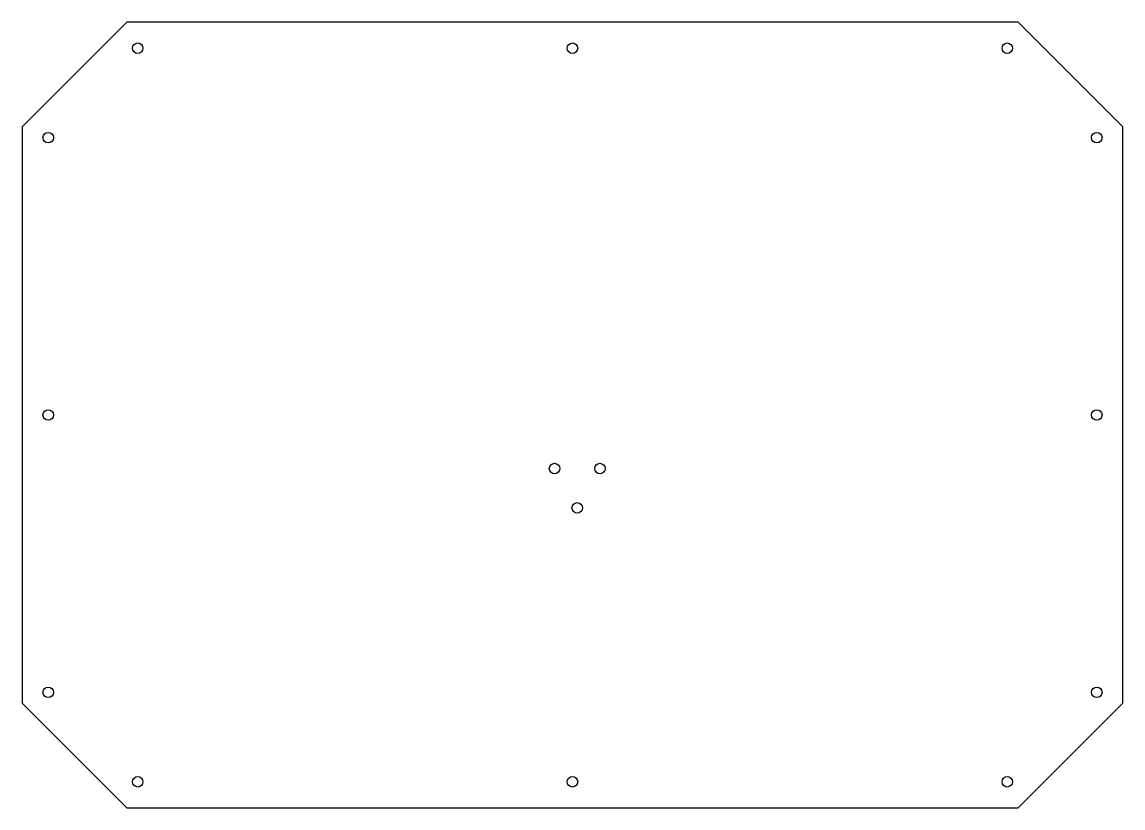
# Model space of a CAD drawing. Extents: x 682 to 1102, y -794 to -494.
import ezdxf

# ---------------------------------------------------------------- set-up
doc = ezdxf.new("R2010")
doc.units = 0
doc.header["$MEASUREMENT"] = 0
doc.layers.add('Frontplate#2', color=7, linetype='Continuous')

msp = doc.modelspace()

# ---------------------------------------------------------------- linework, layer by layer
at = {"linetype": 'ByBlock'}
for centre in [(726.13, -504.07, 152.5), (891.99, -504.07, 152.5), (1057.85, -504.07, 152.5), (691.99, -538.21, 152.5), (1091.99, -538.21, 152.5), (691.99, -644.07, 152.5), (1091.99, -644.07, 152.5), (885.13, -664.51, 152.5), (902.45, -664.51, 152.5), (893.79, -679.51, 152.5), (691.99, -749.93, 152.5), (1091.99, -749.93, 152.5), (726.13, -784.07, 152.5), (891.99, -784.07, 152.5), (1057.85, -784.07, 152.5)]:
    msp.add_circle(centre, 2, dxfattribs=at)
at = {"layer": 'Frontplate#2'}
for p, q in [((721.99, -494.07, 152.5), (681.99, -534.07, 152.5)), ((1061.99, -494.07, 152.5), (721.99, -494.07, 152.5)), ((1061.99, -494.07, 152.5), (1101.99, -534.07, 152.5)), ((681.99, -534.07, 152.5), (681.99, -754.07, 152.5)), ((1101.99, -754.07, 152.5), (1101.99, -534.07, 152.5)), ((681.99, -754.07, 152.5), (721.99, -794.07, 152.5)), ((1061.99, -794.07, 152.5), (1101.99, -754.07, 152.5)), ((721.99, -794.07, 152.5), (1061.99, -794.07, 152.5))]:
    msp.add_line(p, q, dxfattribs=at)

doc.saveas('drawing.dxf')
